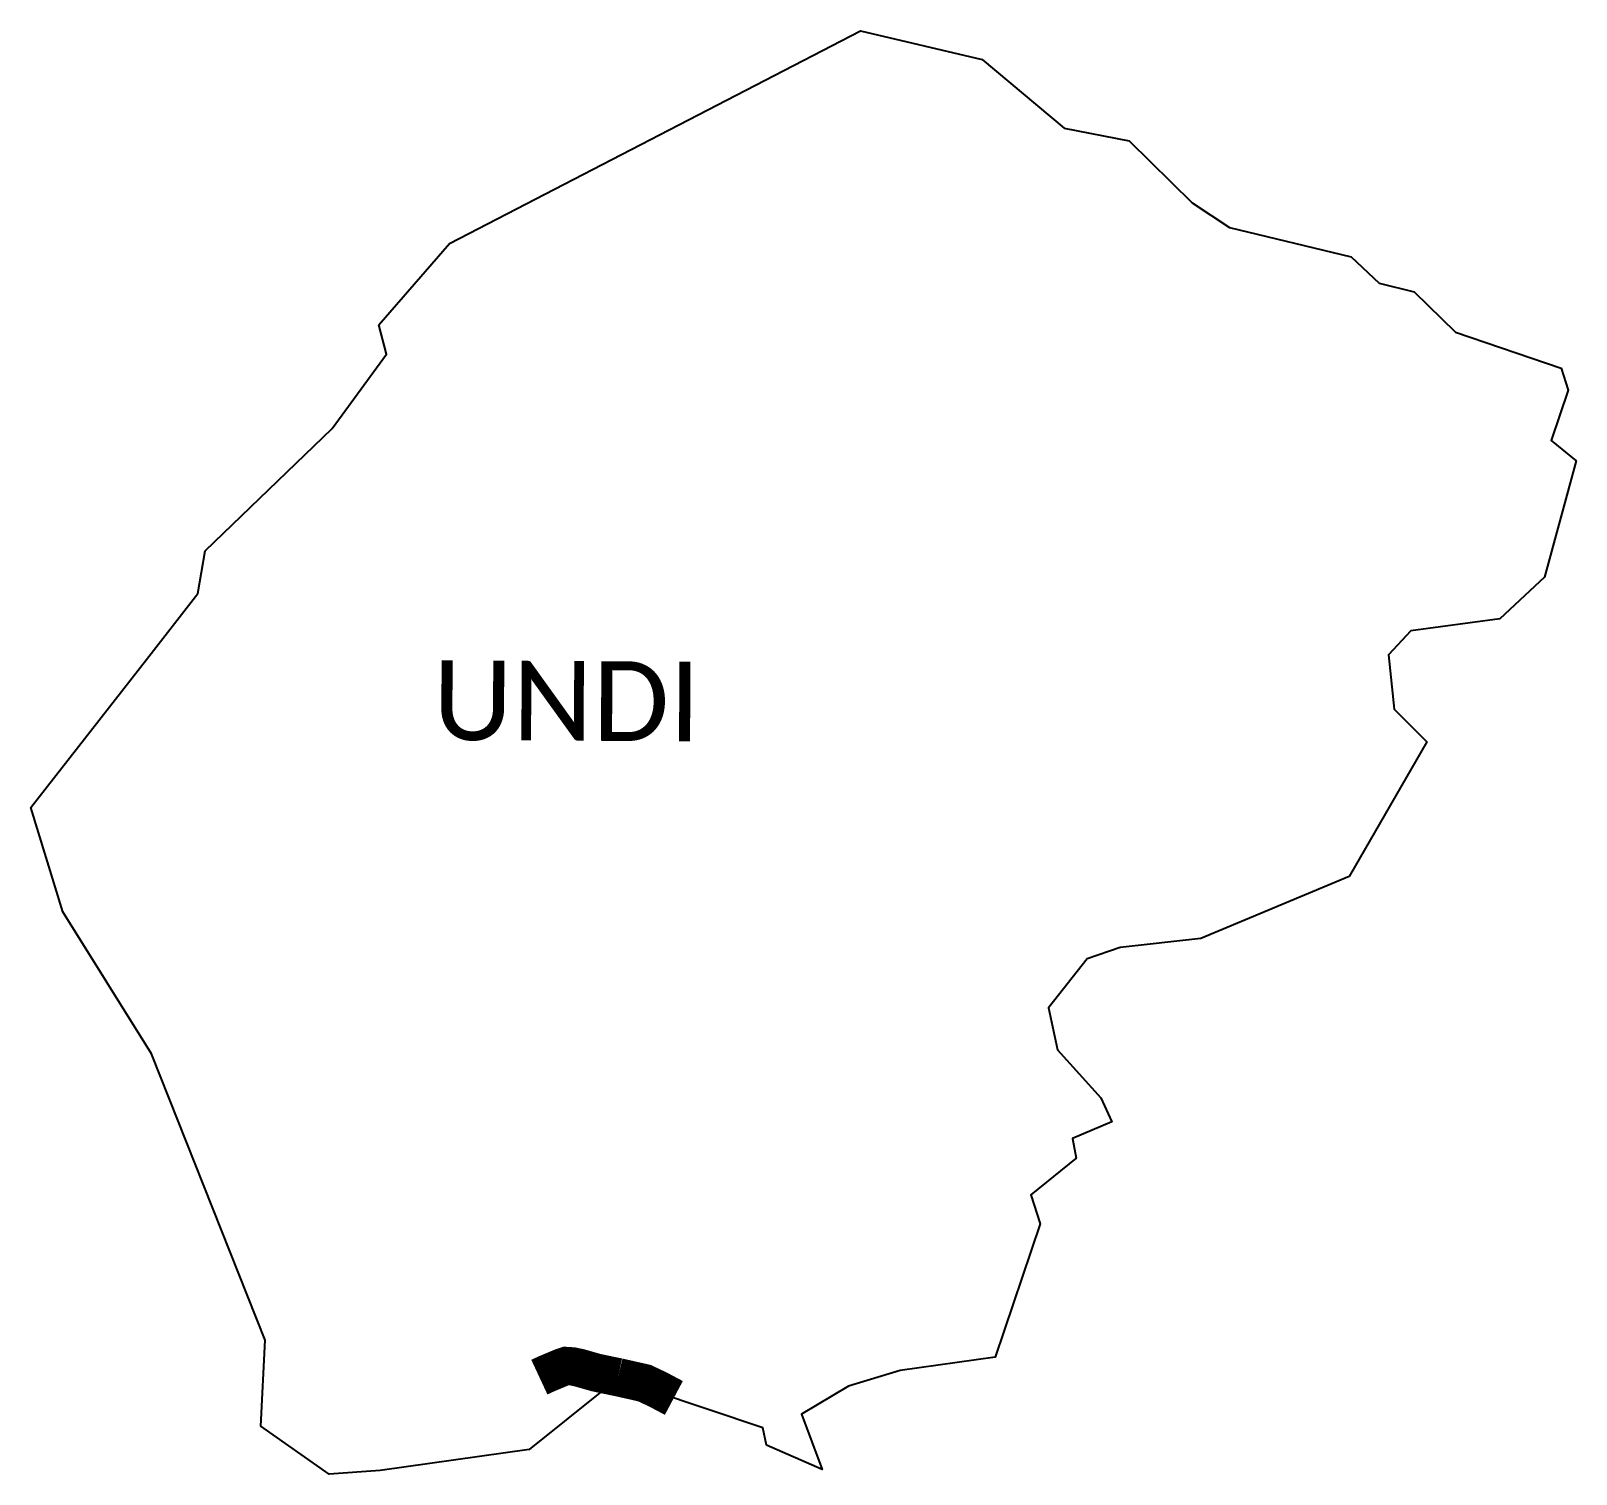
# Model space of a CAD drawing. Header units: metres. Extents: x 312102 to 314120, y 1905516 to 1907401.
import ezdxf

# ---------------------------------------------------------------- set-up
doc = ezdxf.new("R2010")
doc.units = ezdxf.units.M
for name, color, linetype in [('UNPROTECTED', 130, 'Continuous'), ('UNPROTECTED DUE TO CREEK', 150, 'Continuous'), ('VILLAGE NAME', 250, 'Continuous')]:
    doc.layers.add(name, color=color, linetype=linetype)
doc.styles.get("Standard").update_dxf_attribs({"font": 'simplex.shx'})

msp = doc.modelspace()

# ---------------------------------------------------------------- linework, layer by layer
at = {"color": 3, "flags": 128}
msp.add_lwpolyline([(312556.2, 1907017.6), (312648.6, 1907123.6), (313185.3, 1907401.4), (313344.3, 1907364), (313451.5, 1907274.5), (313536.4, 1907258), (313618.4, 1907176.8), (313667.4, 1907144.5), (313826.2, 1907106.3), (313862.9, 1907071.8), (313908.4, 1907060.7), (313962.2, 1907007.8), (314100.4, 1906960.8), (314109.4, 1906932.2), (314087.2, 1906866.5), (314119.9, 1906839.8), (314078.7, 1906687.8), (314020.4, 1906633.4), (313904.2, 1906617.7), (313874.9, 1906586.1), (313882.4, 1906515.3), (313924.9, 1906472.6), (313823.5, 1906296.7), (313630, 1906215.7), (313524.3, 1906204), (313481.4, 1906189.3), (313430.8, 1906125.1), (313442.7, 1906070.4), (313499, 1906007.4), (313513.7, 1905976.2), (313462.3, 1905954.4), (313466.8, 1905928.5), (313407.6, 1905880.9), (313419.9, 1905843.1), (313361, 1905668.5), (313237, 1905651.2), (313169.7, 1905630.8), (313108.3, 1905594.4), (313135.2, 1905522.1), (313062.7, 1905553.6), (313057.9, 1905576.4), (312913.4, 1905624.8), (312853.4, 1905629), (312752.4, 1905547.9), (312557.9, 1905520.8), (312491.2, 1905515.9), (312402.2, 1905578.7), (312407.7, 1905690.7), (312259.2, 1906065), (312143.3, 1906250.6), (312101.7, 1906386.7), (312252.5, 1906580.3), (312319.6, 1906666.5), (312329.4, 1906722.1), (312495.2, 1906881.9), (312566.3, 1906979.2), (312556.2, 1907017.6)], dxfattribs=at)
at = {"layer": 'UNPROTECTED', "flags": 128}
msp.add_lwpolyline([(312765.8, 1905642.6, 50, 50, 0), (312774.6, 1905646.7, 50, 50, 0), (312784.6, 1905650.9, 50, 50, 0), (312794.6, 1905655.1, 50, 50, 0), (312800.8, 1905657.2, 50, 50, 0), (312808.8, 1905656.7, 50, 50, 0), (312817.6, 1905654.9, 50, 50, 0), (312839.7, 1905648.6, 50, 50, 0), (312857.1, 1905644.9, 50, 50, 0), (312868.8, 1905642.5, 0, 0, 0)], format="xyseb", dxfattribs=at)
at = {"layer": 'UNPROTECTED DUE TO CREEK', "const_width": 50, "flags": 128}
msp.add_lwpolyline([(312868.8, 1905642.5), (312903, 1905634.8), (312920.6, 1905626.5), (312941.5, 1905615.4)], dxfattribs=at)

# ---------------------------------------------------------------- texts
at = {"layer": 'VILLAGE NAME', "insert": (312627.1, 1906579.2), "char_height": 104.042, "attachment_point": 1, "rotation": 359.6762}
msp.add_mtext_dynamic_manual_height_columns('{\\fCalibri|b0|i0|c0|p34;UNDI}', width=489.995, gutter_width=520.2, heights=[0], dxfattribs=at)

doc.saveas('drawing.dxf')
